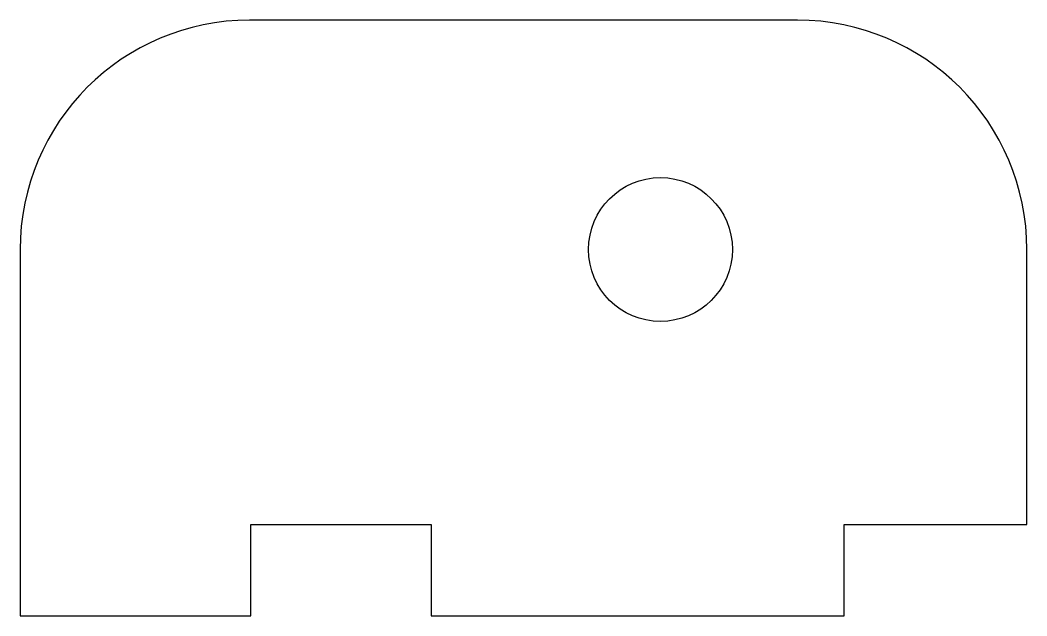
# Model space of a CAD drawing. Header units: millimetres. Extents: x -11 to 11, y -6.5 to 6.5.
import ezdxf

# ---------------------------------------------------------------- set-up
doc = ezdxf.new("R2010")
doc.units = ezdxf.units.MM
doc.layers.add('CUTOUTS', color=1, linetype='CONTINUOUS')
doc.layers.add('PERIMETER', color=5, linetype='CONTINUOUS')

msp = doc.modelspace()

# ---------------------------------------------------------------- linework, layer by layer
at = {"layer": 'CUTOUTS'}
msp.add_circle((3, 1.5), 1.575, dxfattribs=at)
at = {"layer": 'PERIMETER'}
for p, q in [((6, 6.525), (-6, 6.525)), ((-11.025, 1.5), (-11.025, -6.525)), ((11.025, -4.525), (11.025, 1.5)), ((-5.975, -6.525), (-5.975, -4.525)), ((-5.975, -4.525), (-2.025, -4.525)), ((-2.025, -4.525), (-2.025, -6.525)), ((7.025, -6.525), (7.025, -4.525)), ((7.025, -4.525), (11.025, -4.525)), ((-11.025, -6.525), (-5.975, -6.525)), ((-2.025, -6.525), (7.025, -6.525))]:
    msp.add_line(p, q, dxfattribs=at)
for centre, start, end in [((-6, 1.5), 90, 180), ((6, 1.5), 0, 90)]:
    msp.add_arc(centre, 5.025, start, end, dxfattribs=at)

doc.saveas('drawing.dxf')
